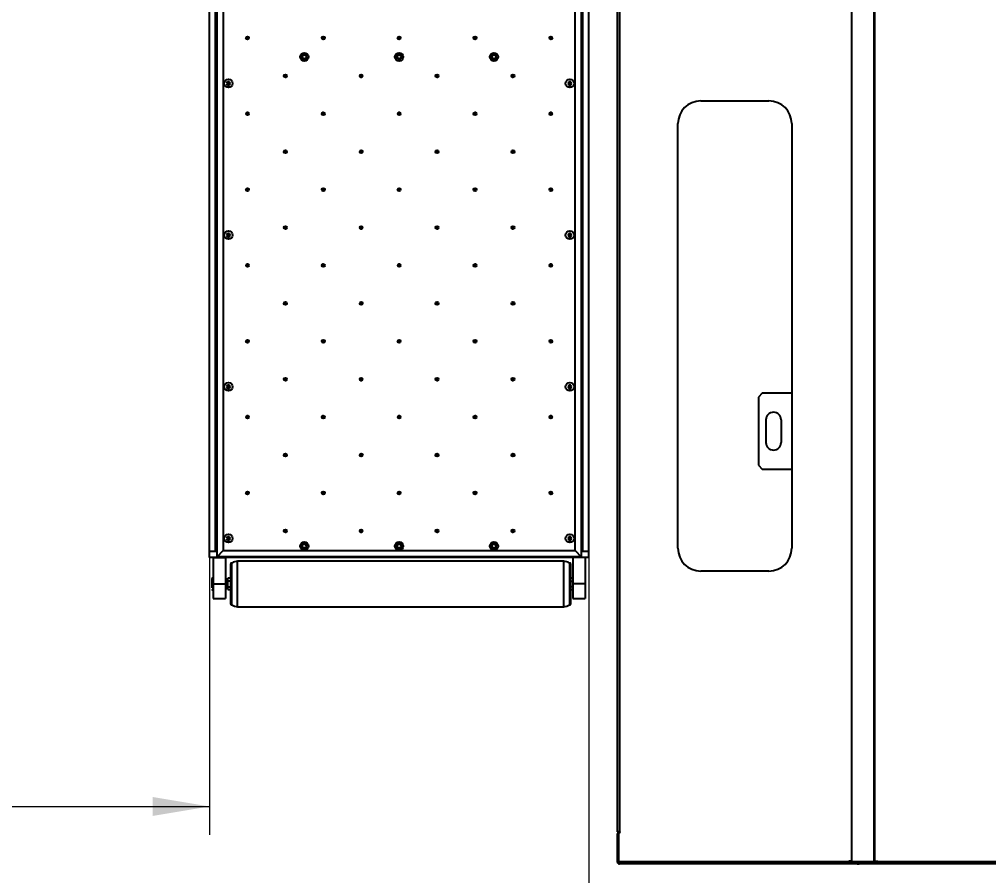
# Model space of a CAD drawing. Header units: millimetres. Extents: x 17243 to 30056, y 9468 to 18529.
# Drawn here: x 24335 to 25613, y 11335 to 12464 of the extents above; entities that cross this region are included whole.
import ezdxf

# ---------------------------------------------------------------- set-up
doc = ezdxf.new("R2010")
doc.units = ezdxf.units.MM
doc.layers.get('0').update_dxf_attribs({"lineweight": 18})
doc.layers.add('尺寸线层', color=3, linetype='Continuous', lineweight=18)
doc.styles.get("Standard").update_dxf_attribs({"font": 'txt.shx'})
doc.dimstyles.new('ISO-25', dxfattribs={"dimscale": 30, "dimtxt": 2.5, "dimasz": 2.5, "dimexe": 1.25, "dimexo": 0.625, "dimtad": 1, "dimdsep": 46, "dimtxsty": 'Standard', "dimcen": 2.5, "dimdle": 5, "dimadec": 0, "dimazin": 0, "dimtfac": 1, "dimtdec": 0, "dimtmove": 0, "dimatfit": 3, "dimfxl": 0, "dimarcsym": 0})

# ---------------------------------------------------------------- blocks, each defined once
blk = doc.blocks.new('*X18')
at = {"layer": '尺寸线层', "linetype": 'Continuous'}
for points in [[(22834.3, 11426.2), (22909.3, 11438.7), (22909.3, 11413.7)], [(24585.8, 11426.2), (24510.8, 11438.7), (24510.8, 11413.7)]]:
    blk.add_hatch(color=0, dxfattribs=at).paths.add_polyline_path(points, flags=0)
at = {"layer": '尺寸线层', "color": 0, "linetype": 'Continuous'}
for p, q in [((22834.3, 11868), (22834.3, 11388.7)), ((24585.8, 11853.6), (24585.8, 11388.7)), ((22834.3, 11426.2), (24585.8, 11426.2))]:
    blk.add_line(p, q, dxfattribs=at)
at = {"layer": '尺寸线层', "color": 0, "insert": (23710, 11482.5), "char_height": 75, "width": 450, "attachment_point": 5}
blk.add_mtext('1751.5', dxfattribs=at)
blk = doc.blocks.new('*X19')
at = {"layer": '尺寸线层', "linetype": 'Continuous'}
for points in [[(22334.3, 11218.7), (22409.3, 11231.2), (22409.3, 11206.2)], [(25085.8, 11218.7), (25010.8, 11231.2), (25010.8, 11206.2)]]:
    blk.add_hatch(color=0, dxfattribs=at).paths.add_polyline_path(points, flags=0)
at = {"layer": '尺寸线层', "color": 0, "linetype": 'Continuous'}
for p, q in [((25085.8, 11842.9), (25085.8, 11181.2)), ((22334.3, 11760.3), (22334.3, 11181.2)), ((22334.3, 11218.7), (25085.8, 11218.7))]:
    blk.add_line(p, q, dxfattribs=at)
at = {"layer": '尺寸线层', "color": 0, "insert": (23710, 11275), "char_height": 75, "width": 482.143, "attachment_point": 5}
blk.add_mtext('2751.5', dxfattribs=at)

msp = doc.modelspace()

# ---------------------------------------------------------------- linework, layer by layer
at = {"color": 7, "linetype": 'Continuous', "lineweight": 25}
for p, q in [((25432.471, 11353.605), (25432.483, 13466.605)), ((25462.116, 11353.605), (25462.104, 13466.605)), ((25462.19, 13466.605), (25462.19, 11353.798)), ((24585.788, 11762.605), (24585.788, 13372.132)), ((24595.788, 11755.605), (24595.788, 13372.132)), ((24603.788, 13372.132), (24603.788, 11763.605)), ((25067.788, 11763.605), (25067.788, 13372.132)), ((25075.788, 13372.132), (25075.788, 11755.605)), ((25085.788, 11762.605), (25085.788, 13372.132)), ((25123.288, 13372.132), (25123.288, 11392.605)), ((24609.568, 12381.667), (24608.392, 12379.579)), ((24608.392, 12379.579), (24610.788, 12379.605)), ((24611.964, 12381.692), (24609.568, 12381.667)), ((24609.568, 12381.667), (24610.788, 12379.605)), ((24609.612, 12377.517), (24610.788, 12379.605)), ((24611.964, 12381.692), (24610.788, 12379.605)), ((24610.788, 12379.605), (24613.184, 12379.63)), ((24612.008, 12377.542), (24610.788, 12379.605)), ((24613.184, 12379.63), (24611.964, 12381.692)), ((24612.008, 12377.542), (24613.184, 12379.63)), ((25059.568, 12381.667), (25058.392, 12379.579)), ((25058.392, 12379.579), (25060.788, 12379.605)), ((25061.964, 12381.692), (25059.568, 12381.667)), ((25059.568, 12381.667), (25060.788, 12379.605)), ((25059.612, 12377.517), (25060.788, 12379.605)), ((25061.964, 12381.692), (25060.788, 12379.605)), ((25060.788, 12379.605), (25063.184, 12379.63)), ((25062.008, 12377.542), (25060.788, 12379.605)), ((25063.184, 12379.63), (25061.964, 12381.692)), ((25062.008, 12377.542), (25063.184, 12379.63)), ((24608.392, 12379.579), (24609.612, 12377.517)), ((24609.612, 12377.517), (24612.008, 12377.542)), ((25058.392, 12379.579), (25059.612, 12377.517)), ((25059.612, 12377.517), (25062.008, 12377.542)), ((25233.288, 12356.605), (25323.288, 12356.605)), ((25203.288, 11766.605), (25203.288, 12326.605)), ((25353.288, 12326.605), (25353.288, 11766.605)), ((24609.568, 12181.667), (24608.392, 12179.579)), ((24608.392, 12179.579), (24610.788, 12179.605)), ((24608.392, 12179.579), (24609.612, 12177.517)), ((24611.964, 12181.692), (24609.568, 12181.667)), ((24609.568, 12181.667), (24610.788, 12179.605)), ((24609.612, 12177.517), (24610.788, 12179.605)), ((24609.612, 12177.517), (24612.008, 12177.542)), ((24611.964, 12181.692), (24610.788, 12179.605)), ((24610.788, 12179.605), (24613.184, 12179.63)), ((24612.008, 12177.542), (24610.788, 12179.605)), ((24613.184, 12179.63), (24611.964, 12181.692)), ((24612.008, 12177.542), (24613.184, 12179.63)), ((25059.568, 12181.667), (25058.392, 12179.579)), ((25058.392, 12179.579), (25060.788, 12179.605)), ((25058.392, 12179.579), (25059.612, 12177.517)), ((25061.964, 12181.692), (25059.568, 12181.667)), ((25059.568, 12181.667), (25060.788, 12179.605)), ((25059.612, 12177.517), (25060.788, 12179.605)), ((25059.612, 12177.517), (25062.008, 12177.542)), ((25061.964, 12181.692), (25060.788, 12179.605)), ((25060.788, 12179.605), (25063.184, 12179.63)), ((25062.008, 12177.542), (25060.788, 12179.605)), ((25063.184, 12179.63), (25061.964, 12181.692)), ((25062.008, 12177.542), (25063.184, 12179.63)), ((24609.568, 11981.667), (24608.392, 11979.579)), ((24608.392, 11979.579), (24610.788, 11979.605)), ((24608.392, 11979.579), (24609.612, 11977.517)), ((24611.964, 11981.692), (24609.568, 11981.667)), ((24609.568, 11981.667), (24610.788, 11979.605)), ((24609.612, 11977.517), (24610.788, 11979.605)), ((24609.612, 11977.517), (24612.008, 11977.542)), ((24611.964, 11981.692), (24610.788, 11979.605)), ((24610.788, 11979.605), (24613.184, 11979.63)), ((24612.008, 11977.542), (24610.788, 11979.605)), ((24613.184, 11979.63), (24611.964, 11981.692)), ((24612.008, 11977.542), (24613.184, 11979.63)), ((25059.568, 11981.667), (25058.392, 11979.579)), ((25058.392, 11979.579), (25060.788, 11979.605)), ((25058.392, 11979.579), (25059.612, 11977.517)), ((25061.964, 11981.692), (25059.568, 11981.667)), ((25059.568, 11981.667), (25060.788, 11979.605)), ((25059.612, 11977.517), (25060.788, 11979.605)), ((25059.612, 11977.517), (25062.008, 11977.542)), ((25061.964, 11981.692), (25060.788, 11979.605)), ((25060.788, 11979.605), (25063.184, 11979.63)), ((25062.008, 11977.542), (25060.788, 11979.605)), ((25063.184, 11979.63), (25061.964, 11981.692)), ((25062.008, 11977.542), (25063.184, 11979.63)), ((25314.288, 11971.105), (25309.288, 11966.105)), ((25353.288, 11971.105), (25314.288, 11971.105)), ((25309.288, 11966.105), (25309.288, 11876.105)), ((25319.288, 11936.105), (25319.288, 11906.105)), ((25339.288, 11936.105), (25339.288, 11906.105)), ((25309.288, 11876.105), (25314.288, 11871.105)), ((25314.288, 11871.105), (25353.288, 11871.105)), ((24609.568, 11781.667), (24608.392, 11779.579)), ((24608.392, 11779.579), (24610.788, 11779.605)), ((24608.392, 11779.579), (24609.612, 11777.517)), ((24611.964, 11781.692), (24609.568, 11781.667)), ((24609.568, 11781.667), (24610.788, 11779.605)), ((24609.612, 11777.517), (24610.788, 11779.605)), ((24611.964, 11781.692), (24610.788, 11779.605)), ((24610.788, 11779.605), (24613.184, 11779.63)), ((24612.008, 11777.542), (24610.788, 11779.605)), ((24613.184, 11779.63), (24611.964, 11781.692)), ((24612.008, 11777.542), (24613.184, 11779.63)), ((25059.568, 11781.667), (25058.392, 11779.579)), ((25058.392, 11779.579), (25060.788, 11779.605)), ((25058.392, 11779.579), (25059.612, 11777.517)), ((25061.964, 11781.692), (25059.568, 11781.667)), ((25059.568, 11781.667), (25060.788, 11779.605)), ((25059.612, 11777.517), (25060.788, 11779.605)), ((25061.964, 11781.692), (25060.788, 11779.605)), ((25060.788, 11779.605), (25063.184, 11779.63)), ((25062.008, 11777.542), (25060.788, 11779.605)), ((25063.184, 11779.63), (25061.964, 11781.692)), ((25062.008, 11777.542), (25063.184, 11779.63)), ((24609.612, 11777.517), (24612.008, 11777.542)), ((25059.612, 11777.517), (25062.008, 11777.542)), ((24585.788, 11754.605), (24585.788, 11762.605)), ((24595.788, 11762.605), (24585.788, 11762.605)), ((25085.788, 11754.605), (24585.788, 11754.605)), ((24590.788, 11754.605), (24606.788, 11754.605)), ((24590.788, 11754.605), (24590.788, 11719.605)), ((24595.788, 11762.605), (24593.788, 11762.605)), ((24595.788, 11755.605), (24603.788, 11763.605)), ((25075.788, 11755.605), (24595.788, 11755.605)), ((24603.788, 11763.605), (25067.788, 11763.605)), ((24606.788, 11754.605), (24606.788, 11719.605)), ((25080.788, 11754.605), (25064.788, 11754.605)), ((25064.788, 11754.605), (25064.788, 11719.605)), ((25067.788, 11763.605), (25075.788, 11755.605)), ((25077.788, 11762.605), (25075.788, 11762.605)), ((25085.788, 11762.605), (25075.788, 11762.605)), ((25080.788, 11754.605), (25080.788, 11719.605)), ((25085.788, 11754.605), (25085.788, 11762.605)), ((24613.788, 11692.905), (24613.788, 11746.305)), ((24615.288, 11747.105), (24614.588, 11747.105)), ((24615.288, 11692.105), (24615.288, 11747.105)), ((25052.788, 11749.605), (24622.788, 11749.605)), ((25060.988, 11747.105), (25060.288, 11747.105)), ((25060.288, 11747.105), (25060.288, 11692.105)), ((25061.788, 11746.305), (25061.788, 11692.905)), ((25323.288, 11736.605), (25233.288, 11736.605)), ((24588.788, 11726.352), (24588.788, 11714.694)), ((24590.788, 11727.605), (24590.038, 11727.605)), ((24590.788, 11719.605), (24606.788, 11719.605)), ((24590.788, 11719.605), (24590.788, 11700.605)), ((24609.788, 11724.605), (24606.788, 11724.605)), ((24606.788, 11719.605), (24606.788, 11700.605)), ((24613.788, 11727.105), (24609.788, 11727.105)), ((24609.788, 11723.346), (24609.788, 11727.105)), ((24613.788, 11723.346), (24609.788, 11723.346)), ((24609.788, 11715.863), (24609.788, 11723.346)), ((24609.788, 11712.105), (24609.788, 11715.863)), ((24609.788, 11715.863), (24613.788, 11715.863)), ((25064.788, 11727.105), (25061.788, 11727.105)), ((25061.788, 11723.346), (25064.788, 11723.346)), ((25064.788, 11715.863), (25061.788, 11715.863)), ((25080.788, 11719.605), (25064.788, 11719.605)), ((25064.788, 11719.605), (25064.788, 11700.605)), ((25080.788, 11719.605), (25080.788, 11700.605)), ((24590.038, 11711.605), (24590.788, 11711.605)), ((24606.788, 11714.605), (24609.788, 11714.605)), ((24609.788, 11712.105), (24613.788, 11712.105)), ((25061.788, 11712.105), (25064.788, 11712.105)), ((24590.788, 11700.605), (24606.788, 11700.605)), ((24614.588, 11692.105), (24615.288, 11692.105)), ((25060.288, 11692.105), (25060.988, 11692.105)), ((25064.788, 11700.605), (25080.788, 11700.605)), ((24622.788, 11689.605), (25052.788, 11689.605)), ((25126.288, 11392.605), (25123.288, 11392.605)), ((25123.288, 11390.605), (25124.788, 11390.605)), ((25123.288, 11390.605), (25123.288, 11353.605)), ((25124.788, 11392.605), (25124.788, 11392.105)), ((25124.788, 11392.105), (25124.788, 11391.855)), ((25126.288, 11392.105), (25124.788, 11392.105)), ((25124.788, 11391.855), (25124.788, 11353.605)), ((25124.788, 11391.855), (25127.038, 11391.855)), ((25127.038, 11392.605), (25126.288, 11392.605)), ((25126.288, 11392.605), (25126.288, 11392.105)), ((25127.038, 11392.105), (25126.288, 11392.105)), ((25127.038, 11391.855), (25127.038, 11392.605)), ((25124.788, 11353.605), (25123.288, 11353.605)), ((25124.788, 11353.605), (25428.749, 11353.605)), ((25124.788, 11353.605), (25124.788, 11350.605)), ((25124.788, 11350.605), (25126.288, 11350.605)), ((25424.951, 11350.605), (25126.288, 11350.605)), ((25430.507, 11350.605), (25424.951, 11350.605)), ((25428.593, 11354.355), (25432.471, 11354.874)), ((25428.749, 11353.605), (25428.593, 11354.355)), ((25430.507, 11352.105), (25430.507, 11350.605)), ((25430.809, 11352.105), (25430.507, 11352.105)), ((25430.809, 11350.605), (25430.507, 11350.605)), ((25430.809, 11352.105), (25430.809, 11350.605)), ((25432.544, 11352.105), (25430.809, 11352.105)), ((25442.24, 11350.605), (25430.809, 11350.605)), ((25431.358, 11353.605), (25432.471, 11353.605)), ((25432.471, 11353.605), (25462.116, 11353.605)), ((25465.208, 11350.605), (25442.24, 11350.605)), ((25462.116, 11353.605), (25462.19, 11353.605)), ((25462.19, 11353.798), (25466.342, 11354.355)), ((25462.19, 11353.791), (25462.19, 11353.605)), ((25466.225, 11353.791), (25462.19, 11353.791)), ((25462.19, 11353.605), (25466.225, 11353.605)), ((25462.866, 11353.889), (25462.866, 11353.791)), ((25465.208, 11352.105), (25465.208, 11350.605)), ((25465.971, 11352.105), (25465.208, 11352.105)), ((25466.036, 11350.605), (25465.208, 11350.605)), ((25465.971, 11352.179), (25465.971, 11350.753)), ((26050.788, 11350.605), (25466.036, 11350.605)), ((25466.342, 11354.355), (25466.225, 11353.791)), ((25466.225, 11353.605), (26050.788, 11353.605))]:
    msp.add_line(p, q, dxfattribs=at)
at = {"color": 8, "linetype": 'Continuous', "lineweight": 25}
for p, q in [((24593.788, 11762.605), (24593.788, 13372.132)), ((25077.788, 11762.605), (25077.788, 13372.132)), ((25126.288, 13372.132), (25126.288, 11392.605)), ((24735.303, 12438.73), (24735.303, 12440.479)), ((24936.273, 12438.73), (24936.273, 12440.479)), ((24735.303, 12338.73), (24735.303, 12340.479)), ((24936.273, 12338.73), (24936.273, 12340.479)), ((24735.303, 12238.73), (24735.303, 12240.479)), ((24936.273, 12238.73), (24936.273, 12240.479)), ((24735.303, 12138.73), (24735.303, 12140.479)), ((24936.273, 12138.73), (24936.273, 12140.479)), ((24735.303, 12038.73), (24735.303, 12040.479)), ((24936.273, 12038.73), (24936.273, 12040.479)), ((24735.303, 11938.73), (24735.303, 11940.479)), ((24936.273, 11938.73), (24936.273, 11940.479)), ((24735.303, 11838.73), (24735.303, 11840.479)), ((24936.273, 11838.73), (24936.273, 11840.479)), ((24614.588, 11692.105), (24614.588, 11747.105)), ((24622.788, 11689.605), (24622.788, 11749.605)), ((25052.788, 11689.605), (25052.788, 11749.605)), ((25060.988, 11747.105), (25060.988, 11692.105)), ((24590.038, 11727.605), (24590.038, 11713.785)), ((24590.038, 11713.785), (24590.038, 11711.605))]:
    msp.add_line(p, q, dxfattribs=at)
at = {"color": 7, "linetype": 'Continuous', "lineweight": 25}
for centre, radius in [((24635.788, 12439.605), 2), ((24635.788, 12439.605), 1), ((24735.788, 12439.605), 2), ((24735.788, 12439.605), 1), ((24835.788, 12439.605), 2), ((24835.788, 12439.605), 1), ((24935.788, 12439.605), 2), ((24935.788, 12439.605), 1), ((25035.788, 12439.605), 2), ((25035.788, 12439.605), 1), ((24710.788, 12414.605), 5.5), ((24835.788, 12414.605), 5.5), ((24960.788, 12414.605), 5.5), ((24710.788, 12414.605), 3.3), ((24710.788, 12414.605), 2.5), ((24835.788, 12414.605), 3.3), ((24835.788, 12414.605), 2.5), ((24960.788, 12414.605), 3.3), ((24960.788, 12414.605), 2.5), ((24610.788, 12379.605), 5.5), ((24685.788, 12389.605), 2), ((24685.788, 12389.605), 1), ((24785.788, 12389.605), 2), ((24785.788, 12389.605), 1), ((24885.788, 12389.605), 2), ((24885.788, 12389.605), 1), ((24985.788, 12389.605), 2), ((24985.788, 12389.605), 1), ((25060.788, 12379.605), 5.5), ((24635.788, 12339.605), 2), ((24735.788, 12339.605), 2), ((24835.788, 12339.605), 2), ((24935.788, 12339.605), 2), ((25035.788, 12339.605), 2), ((24635.788, 12339.605), 1), ((24735.788, 12339.605), 1), ((24835.788, 12339.605), 1), ((24935.788, 12339.605), 1), ((25035.788, 12339.605), 1), ((24685.788, 12289.605), 2), ((24685.788, 12289.605), 1), ((24785.788, 12289.605), 2), ((24785.788, 12289.605), 1), ((24885.788, 12289.605), 2), ((24885.788, 12289.605), 1), ((24985.788, 12289.605), 2), ((24985.788, 12289.605), 1), ((24635.788, 12239.605), 2), ((24635.788, 12239.605), 1), ((24735.788, 12239.605), 2), ((24735.788, 12239.605), 1), ((24835.788, 12239.605), 2), ((24835.788, 12239.605), 1), ((24935.788, 12239.605), 2), ((24935.788, 12239.605), 1), ((25035.788, 12239.605), 2), ((25035.788, 12239.605), 1), ((24685.788, 12189.605), 2), ((24685.788, 12189.605), 1), ((24785.788, 12189.605), 2), ((24785.788, 12189.605), 1), ((24885.788, 12189.605), 2), ((24885.788, 12189.605), 1), ((24985.788, 12189.605), 2), ((24985.788, 12189.605), 1), ((24610.788, 12179.605), 5.5), ((25060.788, 12179.605), 5.5), ((24635.788, 12139.605), 2), ((24635.788, 12139.605), 1), ((24735.788, 12139.605), 2), ((24735.788, 12139.605), 1), ((24835.788, 12139.605), 2), ((24835.788, 12139.605), 1), ((24935.788, 12139.605), 2), ((24935.788, 12139.605), 1), ((25035.788, 12139.605), 2), ((25035.788, 12139.605), 1), ((24685.788, 12089.605), 2), ((24685.788, 12089.605), 1), ((24785.788, 12089.605), 2), ((24785.788, 12089.605), 1), ((24885.788, 12089.605), 2), ((24885.788, 12089.605), 1), ((24985.788, 12089.605), 2), ((24985.788, 12089.605), 1), ((24635.788, 12039.605), 2), ((24635.788, 12039.605), 1), ((24735.788, 12039.605), 2), ((24735.788, 12039.605), 1), ((24835.788, 12039.605), 2), ((24835.788, 12039.605), 1), ((24935.788, 12039.605), 2), ((24935.788, 12039.605), 1), ((25035.788, 12039.605), 2), ((25035.788, 12039.605), 1), ((24610.788, 11979.605), 5.5), ((24685.788, 11989.605), 2), ((24685.788, 11989.605), 1), ((24785.788, 11989.605), 2), ((24785.788, 11989.605), 1), ((24885.788, 11989.605), 2), ((24885.788, 11989.605), 1), ((24985.788, 11989.605), 2), ((24985.788, 11989.605), 1), ((25060.788, 11979.605), 5.5), ((24635.788, 11939.605), 2), ((24635.788, 11939.605), 1), ((24735.788, 11939.605), 2), ((24735.788, 11939.605), 1), ((24835.788, 11939.605), 2), ((24835.788, 11939.605), 1), ((24935.788, 11939.605), 2), ((24935.788, 11939.605), 1), ((25035.788, 11939.605), 2), ((25035.788, 11939.605), 1), ((24685.788, 11889.605), 2), ((24685.788, 11889.605), 1), ((24785.788, 11889.605), 2), ((24785.788, 11889.605), 1), ((24885.788, 11889.605), 2), ((24885.788, 11889.605), 1), ((24985.788, 11889.605), 2), ((24985.788, 11889.605), 1), ((24635.788, 11839.605), 2), ((24635.788, 11839.605), 1), ((24735.788, 11839.605), 2), ((24735.788, 11839.605), 1), ((24835.788, 11839.605), 2), ((24835.788, 11839.605), 1), ((24935.788, 11839.605), 2), ((24935.788, 11839.605), 1), ((25035.788, 11839.605), 2), ((25035.788, 11839.605), 1), ((24610.788, 11779.605), 5.5), ((24685.788, 11789.605), 2), ((24685.788, 11789.605), 1), ((24785.788, 11789.605), 2), ((24785.788, 11789.605), 1), ((24885.788, 11789.605), 2), ((24885.788, 11789.605), 1), ((24985.788, 11789.605), 2), ((24985.788, 11789.605), 1), ((25060.788, 11779.605), 5.5), ((24710.788, 11769.605), 5.5), ((24710.788, 11769.605), 3.3), ((24710.788, 11769.605), 2.5), ((24835.788, 11769.605), 5.5), ((24835.788, 11769.605), 3.3), ((24835.788, 11769.605), 2.5), ((24960.788, 11769.605), 5.5), ((24960.788, 11769.605), 3.3), ((24960.788, 11769.605), 2.5)]:
    msp.add_circle(centre, radius, dxfattribs=at)
for centre, radius, start, end in [((25233.288, 12326.605), 30, 90, 180), ((25323.288, 12326.605), 30, 0, 90), ((25329.288, 11936.105), 10, 0, 180), ((25329.288, 11906.105), 10, 180, 0), ((25233.288, 11766.605), 30, 180, 270), ((25323.288, 11766.605), 30, 270, 0), ((24614.588, 11746.305), 0.8, 90, 180), ((24622.788, 11737.105), 12.5, 90, 126.869898), ((25052.788, 11737.105), 12.5, 53.130102, 90), ((25060.988, 11746.305), 0.8, 0, 90), ((24590.038, 11726.355), 1.25, 90, 180), ((24590.038, 11712.855), 1.25, 180, 270), ((24614.588, 11692.905), 0.8, 180, 270), ((24622.788, 11702.105), 12.5, 233.130102, 270), ((25052.788, 11702.105), 12.5, 270, 306.869898), ((25060.988, 11692.905), 0.8, 270, 0), ((25126.288, 11353.605), 3, 180, 240)]:
    msp.add_arc(centre, radius, start, end, dxfattribs=at)
for centre, major_axis, ratio, start_param, end_param in [((25429.886, 11353.605), (-0.717, 2.989), 0.3610238, 1.48435968, 3.05515601), ((25429.886, 11353.605), (-1.019, 1.378), 0.58016175, 1.16547939, 2.73627572), ((25442.24, 11353.605), (11.196, 0), 0.26794919, 3.66519143, 4.71238898)]:
    msp.add_ellipse(centre, major_axis=major_axis, ratio=ratio, start_param=start_param, end_param=end_param, dxfattribs=at)
for points, knots in [([(25431.358, 11353.605), (25431.339, 11353.382), (25431.302, 11352.961), (25431.499, 11352.441), (25431.701, 11352.196), (25431.777, 11352.105)], [0, 0, 0, 0, 0.66362671, 1.25802984, 1.61501067, 1.61501067, 1.61501067, 1.61501067]), ([(25465.208, 11350.605), (25465.136, 11350.614), (25464.987, 11350.634), (25464.708, 11350.8), (25464.416, 11351.076), (25464.132, 11351.464), (25463.886, 11351.942), (25463.628, 11352.641), (25463.577, 11353.225), (25463.543, 11353.605)], [0, 0, 0, 0, 0.42553826, 0.87630524, 1.34589272, 1.82604953, 2.3075215, 2.78061897, 3.65949074, 3.65949074, 3.65949074, 3.65949074]), ([(25465.208, 11352.105), (25465.181, 11352.109), (25465.127, 11352.119), (25464.987, 11352.202), (25464.828, 11352.341), (25464.665, 11352.535), (25464.515, 11352.773), (25464.395, 11353.042), (25464.312, 11353.322), (25464.299, 11353.512), (25464.293, 11353.605)], [0, 0, 0, 0, 0.21669916, 0.44293579, 0.67922686, 0.922397, 1.16725801, 1.40776816, 1.6379621, 1.85299562, 1.85299562, 1.85299562, 1.85299562]), ([(25466.225, 11353.605), (25466.21, 11353.225), (25466.187, 11352.641), (25466.107, 11351.942), (25466.047, 11351.464), (25465.996, 11351.076), (25465.968, 11350.8), (25465.969, 11350.634), (25466.014, 11350.614), (25466.036, 11350.605)], [0, 0, 0, 0, 0.73006999, 1.12306733, 1.52302128, 1.92188275, 2.31196438, 2.686412, 3.03990238, 3.03990238, 3.03990238, 3.03990238])]:
    msp.add_open_spline(points, degree=3, knots=knots, dxfattribs=at)

# ---------------------------------------------------------------- dimensions: what is measured, and where the dimension line sits
at = {"layer": '尺寸线层'}
for base, p1, p2, picture, middle in [((24585.788, 11426.226), (22834.288, 11886.71), (24585.788, 11872.399), '*X18', (23710.038, 11482.476)), ((25085.788, 11218.747), (22334.288, 11779.049), (25085.788, 11861.629), '*X19', (23710.038, 11274.997))]:
    dim = msp.add_linear_dim(base=base, p1=p1, p2=p2, angle=180, dimstyle='ISO-25', override={"dimsah": 1, "dimtfill": 1, "dimtolj": 1, "dimtzin": 8}, dxfattribs=at)
    dim.commit()
    dim.dimension.update_dxf_attribs({"geometry": picture, "text_midpoint": middle})

doc.saveas('drawing.dxf')
